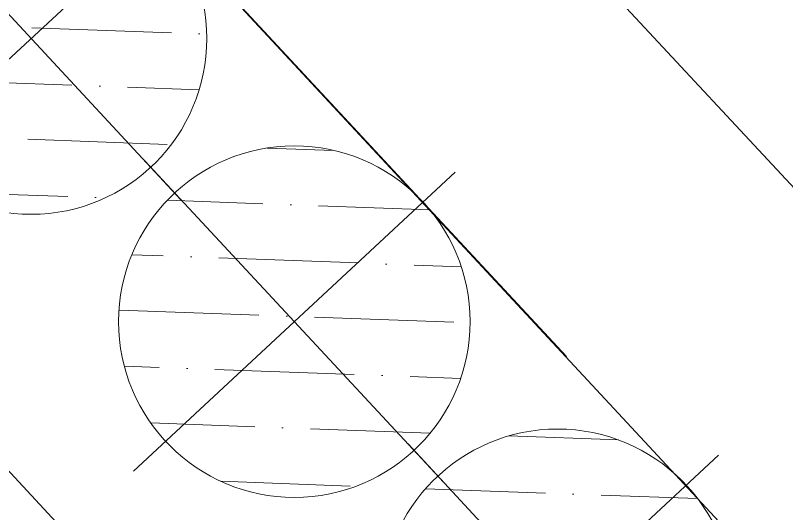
# Model space of a CAD drawing. Header units: metres. Extents: x 400488 to 400591, y 4543956 to 4544011.
# Drawn here: x 400496.615 to 400498.81, y 4543979.65 to 4543981.068 of the extents above; entities that cross this region are included whole.
import ezdxf

# ---------------------------------------------------------------- set-up
doc = ezdxf.new("R2010")
doc.units = ezdxf.units.M
doc.layers.add('Layer1', color=252, linetype='Continuous', lineweight=5)
doc.layers.add('Sev-uzun', color=100, linetype='Continuous', lineweight=5)
pattern_1 = [(357.92131554, (364563.20717, 4516069.85243), (0.2833878563, 0.1485687402), [0.396875, -0.079375, 0, -0.079375])]
pattern_2 = [(357.92131554, (364563.20717, 4516069.85243), (0.2833878563, 0.1485687402), [0.396875, -0.079375, 0, -0.079375])]

msp = doc.modelspace()

# ---------------------------------------------------------------- hatches: boundary and pattern name
at = {"layer": 'Layer1', "lineweight": 0}
h = msp.add_hatch(dxfattribs=at)
h.set_pattern_fill('ANSI36', color=256, scale=0.05, angle=-47.0787)
h.set_pattern_definition(pattern_2)
edge = h.paths.add_edge_path()
edge.add_arc((400496.6601, 4543981.0018), 0.5, -227.0787, 132.9213, ccw=False)
h = msp.add_hatch(dxfattribs=at)
h.set_pattern_fill('ANSI36', color=256, scale=0.05, angle=-47.0787)
h.set_pattern_definition(pattern_1)
edge = h.paths.add_edge_path()
edge.add_arc((400497.4092, 4543980.1963), 0.5, -227.0787, 132.9213, ccw=False)
h = msp.add_hatch(dxfattribs=at)
h.set_pattern_fill('ANSI36', color=256, scale=0.05, angle=-47.0787)
h.set_pattern_definition(pattern_2)
edge = h.paths.add_edge_path()
edge.add_arc((400497.4092, 4543980.1963), 0.5, -227.0787, 132.9213, ccw=False)
h = msp.add_hatch(dxfattribs=at)
h.set_pattern_fill('ANSI36', color=256, scale=0.05, angle=-47.0787)
h.set_pattern_definition(pattern_1)
edge = h.paths.add_edge_path()
edge.add_arc((400498.1583, 4543979.3908), 0.5, -227.0787, 132.9213, ccw=False)

# ---------------------------------------------------------------- linework, layer by layer
for p, q in [((400499.5442, 4543978.6313), (400488.8543, 4543990.1295)), ((400496.2345, 4543981.4594), (400497.0856, 4543980.5442)), ((400496.2025, 4543980.5763), (400497.1177, 4543981.4274)), ((400496.9836, 4543980.6539), (400497.8347, 4543979.7387)), ((400496.9836, 4543980.6539), (400497.8347, 4543979.7387)), ((400496.9516, 4543979.7708), (400497.8668, 4543980.6219)), ((400497.7327, 4543979.8484), (400498.5838, 4543978.9332)), ((400497.7007, 4543978.9652), (400498.6159, 4543979.8163))]:
    msp.add_line(p, q, dxfattribs=at)
for centre in [(400496.6601, 4543981.0018), (400497.4092, 4543980.1963), (400497.4092, 4543980.1963), (400498.1583, 4543979.3908)]:
    msp.add_circle(centre, 0.5, dxfattribs=at)
at = {"layer": 'Sev-uzun', "color": 251, "ltscale": 5}
for p, q in [((400489.4381, 4543990.6767), (400500.1317, 4543979.1776)), ((400497.8346, 4543978.4398), (400487.8384, 4543989.189)), ((400489.9781, 4543988.9214), (400498.184, 4543980.0973))]:
    msp.add_line(p, q, dxfattribs=at)

doc.saveas('drawing.dxf')
